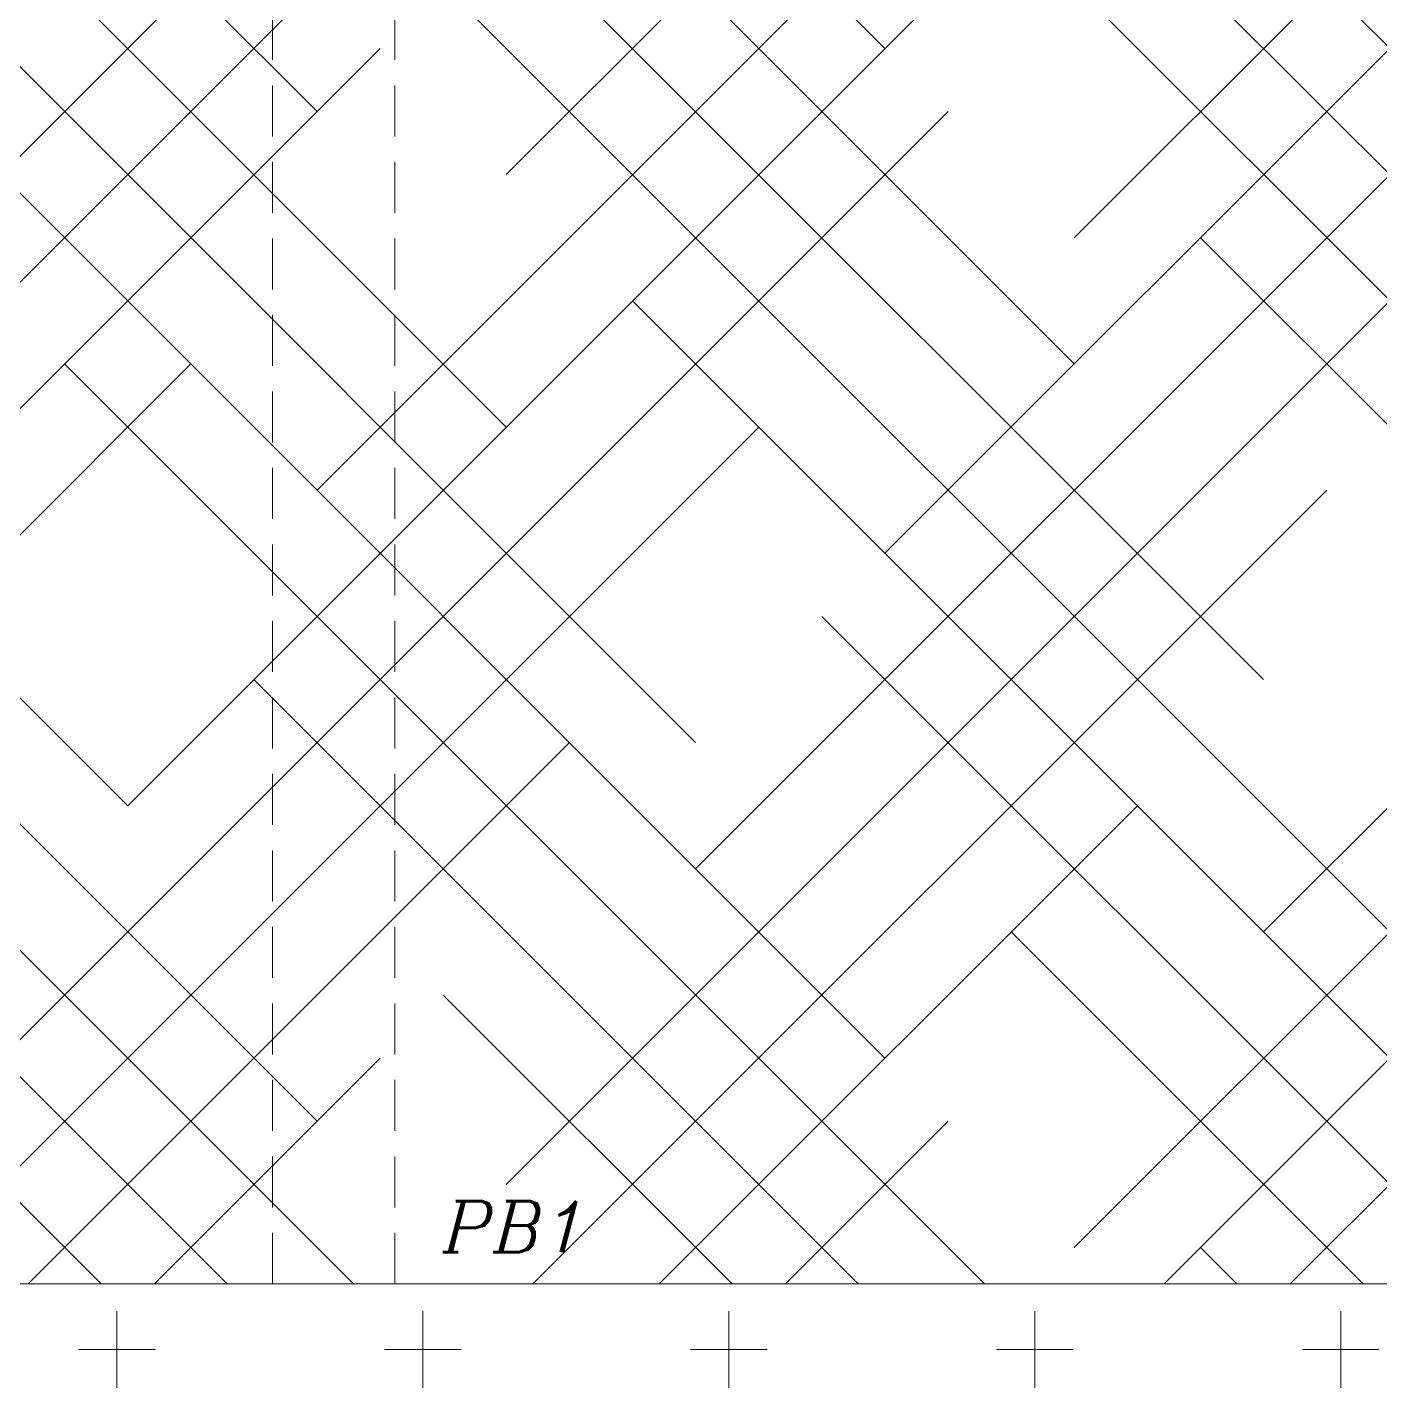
# Model space of a CAD drawing. Header units: millimetres. Extents: x 331487 to 517269, y 198509 to 399936.
# Drawn here: x 398409 to 401724, y 394749 to 398084 of the extents above; entities that cross this region are included whole.
import ezdxf

# ---------------------------------------------------------------- set-up
doc = ezdxf.new("R2010")
doc.units = ezdxf.units.MM
doc.header["$MEASUREMENT"] = 0
doc.linetypes.add('DASHED', pattern=[0.75, 0.5, -0.25])
doc.linetypes.add('DASHED2', pattern=[0.375, 0.25, -0.125])
doc.layers.add('9th_Sunk', color=251, linetype='DASHED', lineweight=5)
doc.layers.add('BEAM', color=1, linetype='Continuous', lineweight=5)
doc.styles.add('ITALICC', font='italicc', dxfattribs={"height": 0.3})

msp = doc.modelspace()

# ---------------------------------------------------------------- linework, layer by layer
at = {"layer": '9th_Sunk', "linetype": 'Continuous'}
for p, q in [((399583.3, 397104.1), (397151, 399536.5)), ((399119.3, 397877.5), (397460.4, 399536.5)), ((397727.2, 397104.1), (400159.5, 399536.5)), ((400975.5, 397258.8), (398697.8, 399536.5)), ((400511.4, 398032.2), (399007.2, 399536.5)), ((399583.3, 397722.9), (401396.9, 399536.5)), ((402367.6, 397413.5), (400244.6, 399536.5)), ((400975.5, 397568.2), (402943.7, 399536.5)), ((399119.3, 396949.5), (401594.2, 399424.3)), ((400511.4, 396794.8), (402986.3, 399269.7)), ((402831.6, 396640.1), (400356.7, 399115)), ((401439.5, 396485.4), (398964.6, 398960.3)), ((397263.1, 396330.8), (399738, 398805.6)), ((400047.4, 396330.8), (397572.5, 398805.6)), ((398655.3, 396176.1), (396180.4, 398650.9)), ((398655.3, 396176.1), (401130.1, 398650.9)), ((400047.4, 396021.4), (402522.2, 398496.3)), ((403295.6, 395866.7), (400820.8, 398341.6)), ((401439.5, 395866.7), (403914.4, 398341.6)), ((401903.5, 395712), (399428.7, 398186.9)), ((396799.1, 395557.4), (399274, 398032.2)), ((400511.4, 395557.4), (398036.5, 398032.2)), ((399119.3, 395402.7), (396644.4, 397877.5)), ((398191.2, 395402.7), (400666.1, 397877.5)), ((399583.3, 395248), (402058.2, 397722.9)), ((400975.5, 395093.3), (403450.3, 397568.2)), ((403759.7, 395093.3), (401284.8, 397568.2)), ((402302.2, 395004), (399892.7, 397413.5)), ((396555.1, 395004), (398809.9, 397258.8)), ((400755.4, 395004), (398500.6, 397258.8)), ((399208.6, 395004), (397108.5, 397104.1)), ((398101.9, 395004), (400202.1, 397104.1)), ((399648.7, 395004), (401594.2, 396949.5)), ((401195.5, 395004), (402986.3, 396794.8)), ((401992.8, 395004), (400356.7, 396640.1)), ((400446, 395004), (398964.6, 396485.4)), ((398899.2, 395004), (397572.5, 396330.8)), ((398411.3, 395004), (399738, 396330.8)), ((399958.1, 395004), (401130.1, 396176.1)), ((401504.9, 395004), (402522.2, 396021.4)), ((401683.5, 395004), (400820.8, 395866.7)), ((400136.7, 395004), (399428.7, 395712)), ((398589.9, 395004), (398036.5, 395557.4)), ((398720.6, 395004), (399274, 395557.4)), ((400267.4, 395004), (400666.1, 395402.7)), ((401374.1, 395004), (401284.8, 395093.3))]:
    msp.add_line(p, q, dxfattribs=at)
at = {"layer": 'BEAM', "linetype": 'DASHED2', "ltscale": 500}
for p, q in [((399010.1, 395004), (399010.1, 399536.5)), ((399310.1, 395004), (399310.1, 399536.5))]:
    msp.add_line(p, q, dxfattribs=at)
at = {"layer": 'BEAM', "ltscale": 750}
for q in [(395570.1, 395004), (402900.1, 395004)]:
    msp.add_line((399010.1, 395004), q, dxfattribs=at)
at = {"layer": 'BEAM', "color": 253, "linetype": 'Continuous', "ltscale": 750}
for p, q in [((398628.6, 394749.5), (398628.6, 394937)), ((399378.6, 394749.5), (399378.6, 394937)), ((400128.6, 394749.5), (400128.6, 394937)), ((400878.6, 394749.5), (400878.6, 394937)), ((401628.6, 394749.5), (401628.6, 394937)), ((398534.8, 394843.2), (398722.3, 394843.2)), ((399284.8, 394843.2), (399472.3, 394843.2)), ((400034.8, 394843.2), (400222.3, 394843.2)), ((400784.8, 394843.2), (400972.3, 394843.2)), ((401534.8, 394843.2), (401722.3, 394843.2))]:
    msp.add_line(p, q, dxfattribs=at)

# ---------------------------------------------------------------- texts
at = {"color": 3, "linetype": 'Continuous', "style": 'ITALICC'}
msp.add_attdef('PB1', (399427.5, 395082.1), '', height=125, dxfattribs=at)

doc.saveas('drawing.dxf')
